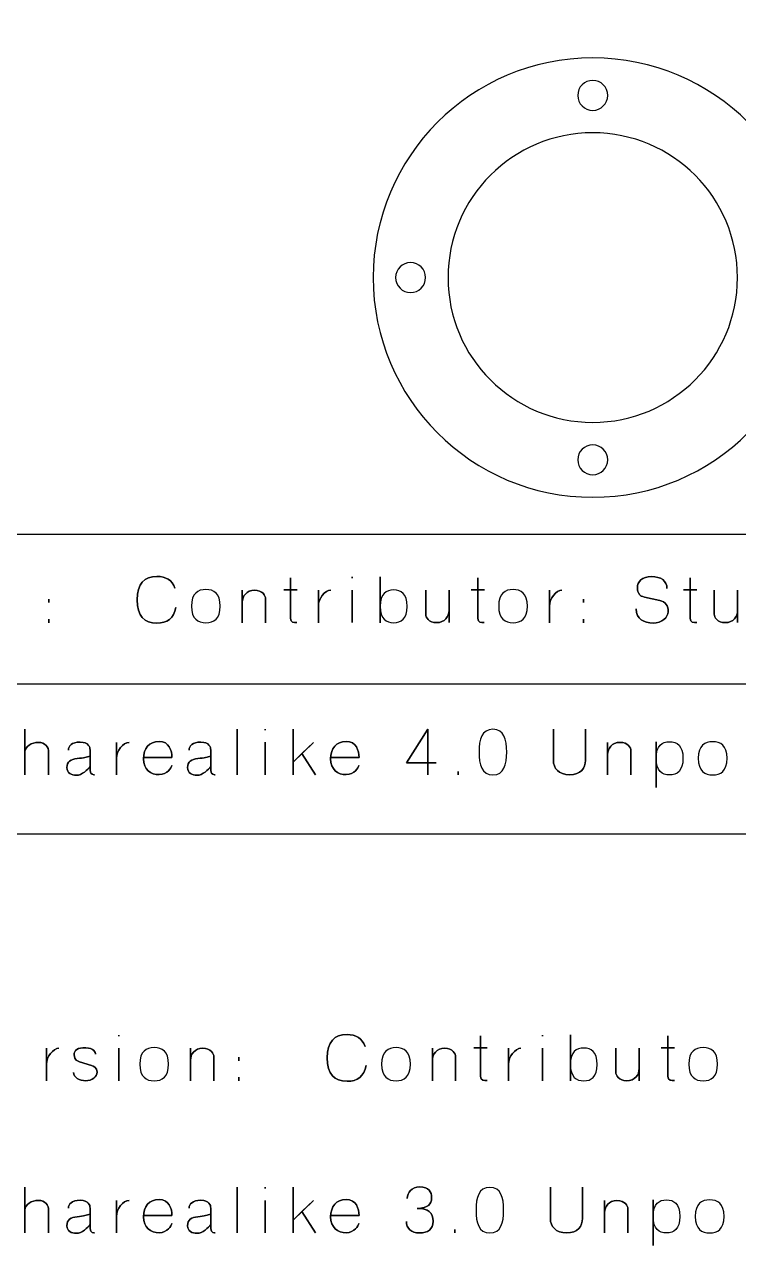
# Model space of a CAD drawing. Extents: x -439 to 785, y -667 to -15.
# Drawn here: x 345.8 to 488.9, y -667.5 to -422.9 of the extents above; entities that cross this region are included whole.
import ezdxf

# ---------------------------------------------------------------- set-up
doc = ezdxf.new("R2010")
doc.units = 0
doc.header["$MEASUREMENT"] = 0
doc.layers.add('LAYER_1', color=7, linetype='CONTINUOUS')

# ---------------------------------------------------------------- blocks, each defined once
blk = doc.blocks.new('BLOCK_2')
at = {"layer": 'LAYER_1', "color": 250}
blk.add_lwpolyline([(785, -555), (15, -555), (15, -525), (785, -525), (785, -555)], dxfattribs=at)
blk.add_open_spline([(785, -570), (785, -578.28), (778.28, -585), (770, -585), (770, -585), (30, -585), (30, -585), (21.72, -585), (15, -578.28), (15, -570), (15, -570), (15, -30), (15, -30), (15, -21.72), (21.72, -15), (30, -15), (30, -15), (770, -15), (770, -15), (778.28, -15), (785, -21.72), (785, -30), (785, -30), (785, -570), (785, -570)], degree=3, knots=[0, 0, 0, 0, 1, 1, 1, 2, 2, 2, 3, 3, 3, 4, 4, 4, 5, 5, 5, 6, 6, 6, 7, 7, 7, 8, 8, 8, 8], dxfattribs=at)
blk = doc.blocks.new('BLOCK_3')
at = {"layer": 'LAYER_1', "color": 30}
for points, knots in [([(364.69, -625.52), (364.69, -625.52), (364.69, -625.29), (364.69, -625.29), (364.69, -625.29), (364.69, -625.52), (364.69, -625.52)], [0, 0, 0, 0, 1, 1, 1, 2, 2, 2, 2]), ([(410.45, -634.56), (407.93, -634.56), (406.49, -633.13), (406.49, -629.87), (406.49, -626.64), (407.93, -625.19), (410.45, -625.19), (412.26, -625.19), (413.5, -625.94), (414.06, -627.56), (413.5, -625.94), (412.26, -625.19), (410.45, -625.19), (407.93, -625.19), (406.49, -626.64), (406.49, -629.87), (406.49, -633.13), (407.93, -634.56), (410.45, -634.56), (412.53, -634.56), (413.86, -633.57), (414.26, -631.39), (413.86, -633.57), (412.53, -634.56), (410.45, -634.56)], [0, 0, 0, 0, 1, 1, 1, 2, 2, 2, 3, 3, 3, 4, 4, 4, 5, 5, 5, 6, 6, 6, 7, 7, 7, 8, 8, 8, 8]), ([(438.52, -634.4), (437.9, -634.43), (437.22, -634.46), (437.22, -633.61), (437.22, -632.74), (437.22, -625.48), (437.22, -625.48), (437.22, -625.48), (437.22, -632.74), (437.22, -633.61), (437.22, -634.46), (437.9, -634.43), (438.52, -634.4)], [0, 0, 0, 0, 1, 1, 1, 2, 2, 2, 3, 3, 3, 4, 4, 4, 4]), ([(449.61, -625.52), (449.61, -625.52), (449.61, -625.29), (449.61, -625.29), (449.61, -625.29), (449.61, -625.52), (449.61, -625.52)], [0, 0, 0, 0, 1, 1, 1, 2, 2, 2, 2]), ([(455.21, -625.26), (455.21, -625.26), (455.21, -634.46), (455.21, -634.46), (455.21, -634.46), (455.21, -625.26), (455.21, -625.26)], [0, 0, 0, 0, 1, 1, 1, 2, 2, 2, 2]), ([(476.06, -634.4), (475.44, -634.43), (474.76, -634.46), (474.76, -633.61), (474.76, -632.74), (474.76, -625.48), (474.76, -625.48), (474.76, -625.48), (474.76, -632.74), (474.76, -633.61), (474.76, -634.46), (475.44, -634.43), (476.06, -634.4)], [0, 0, 0, 0, 1, 1, 1, 2, 2, 2, 3, 3, 3, 4, 4, 4, 4]), ([(352.73, -627.94), (351.55, -627.93), (350.2, -629.67), (350.24, -631.13), (350.2, -629.67), (351.55, -627.93), (352.73, -627.94)], [0, 0, 0, 0, 1, 1, 1, 2, 2, 2, 2]), ([(350.24, -627.94), (350.24, -627.94), (350.24, -634.46), (350.24, -634.46), (350.24, -634.46), (350.24, -627.94), (350.24, -627.94)], [0, 0, 0, 0, 1, 1, 1, 2, 2, 2, 2]), ([(360.07, -629.11), (360.1, -628.8), (359.68, -627.91), (358.08, -627.84), (356.48, -627.8), (355.74, -628.31), (355.74, -629.29), (355.74, -630.28), (356.57, -630.59), (356.87, -630.67), (356.87, -630.67), (359.27, -631.39), (359.27, -631.39), (359.59, -631.46), (360.35, -631.8), (360.35, -632.74), (360.35, -633.68), (359.35, -634.46), (358.08, -634.46), (356.81, -634.46), (355.65, -633.79), (355.65, -632.79), (355.65, -633.79), (356.81, -634.46), (358.08, -634.46), (359.35, -634.46), (360.35, -633.68), (360.35, -632.74), (360.35, -631.8), (359.59, -631.46), (359.27, -631.39), (359.27, -631.39), (356.87, -630.67), (356.87, -630.67), (356.57, -630.59), (355.74, -630.28), (355.74, -629.29), (355.74, -628.31), (356.48, -627.8), (358.08, -627.84), (359.68, -627.91), (360.1, -628.8), (360.07, -629.11)], [0, 0, 0, 0, 1, 1, 1, 2, 2, 2, 3, 3, 3, 4, 4, 4, 5, 5, 5, 6, 6, 6, 7, 7, 7, 8, 8, 8, 9, 9, 9, 10, 10, 10, 11, 11, 11, 12, 12, 12, 13, 13, 13, 14, 14, 14, 14]), ([(364.69, -634.45), (364.69, -634.45), (364.69, -627.93), (364.69, -627.93), (364.69, -627.93), (364.69, -634.47), (364.69, -634.45)], [0, 0, 0, 0, 1, 1, 1, 2, 2, 2, 2]), ([(368.92, -631.13), (368.92, -628.57), (370.23, -627.82), (371.81, -627.82), (373.39, -627.82), (374.69, -628.57), (374.69, -631.13), (374.69, -633.71), (373.39, -634.46), (371.81, -634.46), (370.23, -634.46), (368.92, -633.71), (368.92, -631.13)], [0, 0, 0, 0, 1, 1, 1, 2, 2, 2, 3, 3, 3, 4, 4, 4, 4]), ([(368.92, -631.13), (368.92, -628.57), (370.23, -627.82), (371.81, -627.82), (373.39, -627.82), (374.69, -628.57), (374.69, -631.13), (374.69, -633.71), (373.39, -634.46), (371.81, -634.46), (370.23, -634.46), (368.92, -633.71), (368.92, -631.13)], [0, 0, 0, 0, 1, 1, 1, 2, 2, 2, 3, 3, 3, 4, 4, 4, 4]), ([(383.76, -634.46), (383.76, -634.46), (383.76, -630.22), (383.76, -629.63), (383.76, -629.05), (383.17, -627.96), (381.56, -627.94), (379.93, -627.93), (379.08, -629.19), (379.08, -630.36), (379.08, -629.19), (379.93, -627.93), (381.56, -627.94), (383.17, -627.96), (383.76, -629.05), (383.76, -629.63), (383.76, -630.22), (383.76, -634.46), (383.76, -634.46)], [0, 0, 0, 0, 1, 1, 1, 2, 2, 2, 3, 3, 3, 4, 4, 4, 5, 5, 5, 6, 6, 6, 6]), ([(379.08, -634.46), (379.08, -634.46), (379.08, -627.94), (379.08, -627.94), (379.08, -627.94), (379.08, -634.46), (379.08, -634.46)], [0, 0, 0, 0, 1, 1, 1, 2, 2, 2, 2]), ([(417.39, -631.13), (417.39, -628.57), (418.69, -627.82), (420.27, -627.82), (421.86, -627.82), (423.15, -628.57), (423.15, -631.13), (423.15, -633.71), (421.86, -634.46), (420.27, -634.46), (418.69, -634.46), (417.39, -633.71), (417.39, -631.13)], [0, 0, 0, 0, 1, 1, 1, 2, 2, 2, 3, 3, 3, 4, 4, 4, 4]), ([(417.39, -631.13), (417.39, -628.57), (418.69, -627.82), (420.27, -627.82), (421.86, -627.82), (423.15, -628.57), (423.15, -631.13), (423.15, -633.71), (421.86, -634.46), (420.27, -634.46), (418.69, -634.46), (417.39, -633.71), (417.39, -631.13)], [0, 0, 0, 0, 1, 1, 1, 2, 2, 2, 3, 3, 3, 4, 4, 4, 4]), ([(432.22, -634.46), (432.22, -634.46), (432.22, -630.22), (432.22, -629.63), (432.22, -629.05), (431.63, -627.96), (430.02, -627.94), (428.4, -627.93), (427.55, -629.19), (427.55, -630.36), (427.55, -629.19), (428.4, -627.93), (430.02, -627.94), (431.63, -627.96), (432.22, -629.05), (432.22, -629.63), (432.22, -630.22), (432.22, -634.46), (432.22, -634.46)], [0, 0, 0, 0, 1, 1, 1, 2, 2, 2, 3, 3, 3, 4, 4, 4, 5, 5, 5, 6, 6, 6, 6]), ([(427.55, -634.46), (427.55, -634.46), (427.55, -627.94), (427.55, -627.94), (427.55, -627.94), (427.55, -634.46), (427.55, -634.46)], [0, 0, 0, 0, 1, 1, 1, 2, 2, 2, 2]), ([(435.89, -627.88), (435.89, -627.88), (438.54, -627.88), (438.54, -627.88), (438.54, -627.88), (435.89, -627.88), (435.89, -627.88)], [0, 0, 0, 0, 1, 1, 1, 2, 2, 2, 2]), ([(445.3, -627.94), (444.12, -627.93), (442.77, -629.67), (442.81, -631.13), (442.77, -629.67), (444.12, -627.93), (445.3, -627.94)], [0, 0, 0, 0, 1, 1, 1, 2, 2, 2, 2]), ([(442.81, -627.94), (442.81, -627.94), (442.81, -634.46), (442.81, -634.46), (442.81, -634.46), (442.81, -627.94), (442.81, -627.94)], [0, 0, 0, 0, 1, 1, 1, 2, 2, 2, 2]), ([(449.61, -634.45), (449.61, -634.45), (449.61, -627.93), (449.61, -627.93), (449.61, -627.93), (449.61, -634.47), (449.61, -634.45)], [0, 0, 0, 0, 1, 1, 1, 2, 2, 2, 2]), ([(457.9, -627.91), (459.38, -627.91), (460.59, -628.63), (460.59, -631.18), (460.59, -633.72), (459.38, -634.46), (457.9, -634.46), (456.41, -634.46), (455.21, -633.72), (455.21, -631.18), (455.21, -628.63), (456.41, -627.91), (457.9, -627.91)], [0, 0, 0, 0, 1, 1, 1, 2, 2, 2, 3, 3, 3, 4, 4, 4, 4]), ([(457.9, -627.91), (459.38, -627.91), (460.59, -628.63), (460.59, -631.18), (460.59, -633.72), (459.38, -634.46), (457.9, -634.46), (456.41, -634.46), (455.21, -633.72), (455.21, -631.18), (455.21, -628.63), (456.41, -627.91), (457.9, -627.91)], [0, 0, 0, 0, 1, 1, 1, 2, 2, 2, 3, 3, 3, 4, 4, 4, 4]), ([(464.31, -627.92), (464.31, -627.92), (464.31, -632.17), (464.31, -632.76), (464.31, -633.34), (464.9, -634.43), (466.51, -634.45), (468.13, -634.46), (469, -633.2), (469, -632.03), (469, -633.2), (468.13, -634.46), (466.51, -634.45), (464.9, -634.43), (464.31, -633.34), (464.31, -632.76), (464.31, -632.17), (464.31, -627.92), (464.31, -627.92)], [0, 0, 0, 0, 1, 1, 1, 2, 2, 2, 3, 3, 3, 4, 4, 4, 5, 5, 5, 6, 6, 6, 6]), ([(469, -627.92), (469, -627.92), (469, -634.45), (469, -634.45), (469, -634.45), (469, -627.92), (469, -627.92)], [0, 0, 0, 0, 1, 1, 1, 2, 2, 2, 2]), ([(473.43, -627.88), (473.43, -627.88), (476.08, -627.88), (476.08, -627.88), (476.08, -627.88), (473.43, -627.88), (473.43, -627.88)], [0, 0, 0, 0, 1, 1, 1, 2, 2, 2, 2]), ([(478.94, -631.13), (478.94, -628.57), (480.25, -627.82), (481.82, -627.82), (483.41, -627.82), (484.71, -628.57), (484.71, -631.13), (484.71, -633.71), (483.41, -634.46), (481.82, -634.46), (480.25, -634.46), (478.94, -633.71), (478.94, -631.13)], [0, 0, 0, 0, 1, 1, 1, 2, 2, 2, 3, 3, 3, 4, 4, 4, 4]), ([(478.94, -631.13), (478.94, -628.57), (480.25, -627.82), (481.82, -627.82), (483.41, -627.82), (484.71, -628.57), (484.71, -631.13), (484.71, -633.71), (483.41, -634.46), (481.82, -634.46), (480.25, -634.46), (478.94, -633.71), (478.94, -631.13)], [0, 0, 0, 0, 1, 1, 1, 2, 2, 2, 3, 3, 3, 4, 4, 4, 4]), ([(388.8, -630.45), (388.8, -630.45), (388.8, -629.75), (388.8, -629.75), (388.8, -629.75), (388.8, -630.45), (388.8, -630.45)], [0, 0, 0, 0, 1, 1, 1, 2, 2, 2, 2]), ([(388.8, -634.46), (388.8, -634.46), (388.8, -633.76), (388.8, -633.76), (388.8, -633.76), (388.8, -634.46), (388.8, -634.46)], [0, 0, 0, 0, 1, 1, 1, 2, 2, 2, 2]), ([(345.91, -664.94), (345.91, -664.94), (345.91, -655.78), (345.91, -655.78), (345.91, -655.78), (345.91, -664.94), (345.91, -664.94)], [0, 0, 0, 0, 1, 1, 1, 2, 2, 2, 2]), ([(388.41, -664.94), (388.41, -664.94), (388.41, -655.78), (388.41, -655.78), (388.41, -655.78), (388.41, -664.94), (388.41, -664.94)], [0, 0, 0, 0, 1, 1, 1, 2, 2, 2, 2]), ([(394.03, -656), (394.03, -656), (394.03, -655.77), (394.03, -655.77), (394.03, -655.77), (394.03, -656), (394.03, -656)], [0, 0, 0, 0, 1, 1, 1, 2, 2, 2, 2]), ([(399.63, -664.94), (399.63, -664.94), (399.63, -662.37), (399.63, -662.37), (399.63, -662.37), (401.38, -660.67), (401.38, -660.67), (401.38, -660.67), (404.15, -664.94), (404.15, -664.94), (404.15, -664.94), (401.38, -660.67), (401.38, -660.67), (401.38, -660.67), (403.72, -658.42), (403.72, -658.42), (403.72, -658.42), (399.63, -662.37), (399.63, -662.37), (399.63, -662.37), (399.63, -655.78), (399.63, -655.78), (399.63, -655.78), (399.63, -664.94), (399.63, -664.94)], [0, 0, 0, 0, 1, 1, 1, 2, 2, 2, 3, 3, 3, 4, 4, 4, 5, 5, 5, 6, 6, 6, 7, 7, 7, 8, 8, 8, 8]), ([(422.35, -662.64), (422.35, -664), (423.34, -664.94), (424.96, -664.94), (426.59, -664.94), (427.71, -664.27), (427.71, -662.59), (427.71, -660.91), (426.72, -660.01), (424.51, -660.01), (426.7, -660.02), (427.41, -659.12), (427.41, -657.9), (427.41, -656.68), (426.79, -655.73), (425.07, -655.73), (423.35, -655.73), (422.53, -656.81), (422.53, -658.03), (422.53, -656.81), (423.35, -655.73), (425.07, -655.73), (426.79, -655.73), (427.41, -656.68), (427.41, -657.9), (427.41, -659.12), (426.7, -660.02), (424.51, -660.01), (426.72, -660.01), (427.71, -660.91), (427.71, -662.59), (427.71, -664.27), (426.59, -664.94), (424.96, -664.94), (423.34, -664.94), (422.35, -664), (422.35, -662.64)], [0, 0, 0, 0, 1, 1, 1, 2, 2, 2, 3, 3, 3, 4, 4, 4, 5, 5, 5, 6, 6, 6, 7, 7, 7, 8, 8, 8, 9, 9, 9, 10, 10, 10, 11, 11, 11, 12, 12, 12, 12]), ([(436.31, -660.37), (436.31, -657.85), (436.84, -655.8), (439.07, -655.8), (441.31, -655.8), (441.84, -657.85), (441.84, -660.37), (441.84, -662.89), (441.31, -664.94), (439.07, -664.94), (436.84, -664.94), (436.31, -662.89), (436.31, -660.37)], [0, 0, 0, 0, 1, 1, 1, 2, 2, 2, 3, 3, 3, 4, 4, 4, 4]), ([(436.31, -660.37), (436.31, -657.85), (436.84, -655.8), (439.07, -655.8), (441.31, -655.8), (441.84, -657.85), (441.84, -660.37), (441.84, -662.89), (441.31, -664.94), (439.07, -664.94), (436.84, -664.94), (436.31, -662.89), (436.31, -660.37)], [0, 0, 0, 0, 1, 1, 1, 2, 2, 2, 3, 3, 3, 4, 4, 4, 4]), ([(457.64, -655.77), (457.64, -655.77), (457.64, -660.51), (457.64, -662.03), (457.64, -663.55), (456.7, -664.94), (454.47, -664.93), (452.23, -664.89), (451.2, -663.64), (451.2, -662.03), (451.2, -662.03), (451.2, -655.77), (451.2, -655.77), (451.2, -655.77), (451.2, -662.03), (451.2, -662.03), (451.2, -663.64), (452.23, -664.89), (454.47, -664.93), (456.7, -664.94), (457.64, -663.55), (457.64, -662.03), (457.64, -660.51), (457.64, -655.77), (457.64, -655.77)], [0, 0, 0, 0, 1, 1, 1, 2, 2, 2, 3, 3, 3, 4, 4, 4, 5, 5, 5, 6, 6, 6, 7, 7, 7, 8, 8, 8, 8]), ([(350.66, -664.94), (350.66, -664.94), (350.66, -661.64), (350.66, -660.48), (350.66, -659.33), (349.96, -658.45), (348.6, -658.42), (347.22, -658.4), (345.91, -659.24), (345.91, -660.34), (345.91, -659.24), (347.22, -658.4), (348.6, -658.42), (349.96, -658.45), (350.66, -659.33), (350.66, -660.48), (350.66, -661.64), (350.66, -664.94), (350.66, -664.94)], [0, 0, 0, 0, 1, 1, 1, 2, 2, 2, 3, 3, 3, 4, 4, 4, 5, 5, 5, 6, 6, 6, 6]), ([(358.95, -664.11), (358.95, -664.11), (358.95, -659.94), (358.95, -659.94), (358.95, -659.4), (358.68, -658.39), (356.97, -658.39), (355.25, -658.39), (354.62, -659.16), (354.62, -659.96), (354.62, -659.16), (355.25, -658.39), (356.97, -658.39), (358.68, -658.39), (358.95, -659.4), (358.95, -659.94), (358.95, -659.94), (358.95, -664.11), (358.95, -664.11), (358.95, -664.88), (359.85, -664.94), (359.85, -664.94), (359.85, -664.94), (358.95, -664.88), (358.95, -664.11)], [0, 0, 0, 0, 1, 1, 1, 2, 2, 2, 3, 3, 3, 4, 4, 4, 5, 5, 5, 6, 6, 6, 7, 7, 7, 8, 8, 8, 8]), ([(366.76, -658.42), (365.58, -658.41), (364.23, -660.15), (364.27, -661.61), (364.23, -660.15), (365.58, -658.41), (366.76, -658.42)], [0, 0, 0, 0, 1, 1, 1, 2, 2, 2, 2]), ([(364.27, -658.42), (364.27, -658.42), (364.27, -664.94), (364.27, -664.94), (364.27, -664.94), (364.27, -658.42), (364.27, -658.42)], [0, 0, 0, 0, 1, 1, 1, 2, 2, 2, 2]), ([(375.37, -661.46), (375.37, -660.05), (374.81, -658.25), (372.79, -658.25), (370.79, -658.25), (369.68, -659.62), (369.68, -661.71), (369.68, -663.82), (371.1, -664.94), (372.79, -664.89), (374.49, -664.84), (375.23, -663.52), (375.32, -663.05), (375.23, -663.52), (374.49, -664.84), (372.79, -664.89), (371.1, -664.94), (369.68, -663.82), (369.68, -661.71), (369.68, -659.62), (370.79, -658.25), (372.79, -658.25), (374.81, -658.25), (375.37, -660.05), (375.37, -661.46), (375.37, -661.46), (369.69, -661.46), (369.69, -661.46), (369.69, -661.46), (375.37, -661.46), (375.37, -661.46)], [0, 0, 0, 0, 1, 1, 1, 2, 2, 2, 3, 3, 3, 4, 4, 4, 5, 5, 5, 6, 6, 6, 7, 7, 7, 8, 8, 8, 9, 9, 9, 10, 10, 10, 10]), ([(383.13, -664.11), (383.13, -664.11), (383.13, -659.94), (383.13, -659.94), (383.13, -659.4), (382.86, -658.39), (381.15, -658.39), (379.44, -658.39), (378.8, -659.16), (378.8, -659.96), (378.8, -659.16), (379.44, -658.39), (381.15, -658.39), (382.86, -658.39), (383.13, -659.4), (383.13, -659.94), (383.13, -659.94), (383.13, -664.11), (383.13, -664.11), (383.13, -664.88), (384.03, -664.94), (384.03, -664.94), (384.03, -664.94), (383.13, -664.88), (383.13, -664.11)], [0, 0, 0, 0, 1, 1, 1, 2, 2, 2, 3, 3, 3, 4, 4, 4, 5, 5, 5, 6, 6, 6, 7, 7, 7, 8, 8, 8, 8]), ([(394.03, -664.93), (394.03, -664.93), (394.03, -658.41), (394.03, -658.41), (394.03, -658.41), (394.03, -664.95), (394.03, -664.93)], [0, 0, 0, 0, 1, 1, 1, 2, 2, 2, 2]), ([(407.18, -661.46), (407.18, -661.46), (412.86, -661.46), (412.86, -661.46), (412.86, -660.05), (412.3, -658.25), (410.28, -658.25), (408.28, -658.25), (407.17, -659.62), (407.17, -661.71), (407.17, -663.82), (408.59, -664.94), (410.28, -664.89), (411.98, -664.84), (412.72, -663.52), (412.81, -663.05), (412.72, -663.52), (411.98, -664.84), (410.28, -664.89), (408.59, -664.94), (407.17, -663.82), (407.17, -661.71), (407.17, -659.62), (408.28, -658.25), (410.28, -658.25), (412.3, -658.25), (412.86, -660.05), (412.86, -661.46), (412.86, -661.46), (407.18, -661.46), (407.18, -661.46)], [0, 0, 0, 0, 1, 1, 1, 2, 2, 2, 3, 3, 3, 4, 4, 4, 5, 5, 5, 6, 6, 6, 7, 7, 7, 8, 8, 8, 9, 9, 9, 10, 10, 10, 10]), ([(466.73, -664.94), (466.73, -664.94), (466.73, -660.7), (466.73, -660.11), (466.73, -659.53), (466.15, -658.44), (464.54, -658.42), (462.91, -658.41), (462.06, -659.67), (462.06, -660.84), (462.06, -659.67), (462.91, -658.41), (464.54, -658.42), (466.15, -658.44), (466.73, -659.53), (466.73, -660.11), (466.73, -660.7), (466.73, -664.94), (466.73, -664.94)], [0, 0, 0, 0, 1, 1, 1, 2, 2, 2, 3, 3, 3, 4, 4, 4, 5, 5, 5, 6, 6, 6, 6]), ([(462.06, -664.94), (462.06, -664.94), (462.06, -658.42), (462.06, -658.42), (462.06, -658.42), (462.06, -664.94), (462.06, -664.94)], [0, 0, 0, 0, 1, 1, 1, 2, 2, 2, 2]), ([(471.78, -667.47), (471.78, -667.47), (471.78, -658.3), (471.78, -658.3), (471.78, -658.3), (471.78, -667.47), (471.78, -667.47)], [0, 0, 0, 0, 1, 1, 1, 2, 2, 2, 2]), ([(474.47, -664.94), (475.94, -664.94), (477.16, -664.19), (477.16, -661.61), (477.16, -659.05), (475.94, -658.3), (474.47, -658.3), (472.99, -658.3), (471.79, -659.05), (471.79, -661.61), (471.79, -664.19), (472.99, -664.94), (474.47, -664.94)], [0, 0, 0, 0, 1, 1, 1, 2, 2, 2, 3, 3, 3, 4, 4, 4, 4]), ([(474.47, -664.94), (475.94, -664.94), (477.16, -664.19), (477.16, -661.61), (477.16, -659.05), (475.94, -658.3), (474.47, -658.3), (472.99, -658.3), (471.79, -659.05), (471.79, -661.61), (471.79, -664.19), (472.99, -664.94), (474.47, -664.94)], [0, 0, 0, 0, 1, 1, 1, 2, 2, 2, 3, 3, 3, 4, 4, 4, 4]), ([(480.23, -661.61), (480.23, -659.05), (481.54, -658.3), (483.12, -658.3), (484.7, -658.3), (486, -659.05), (486, -661.61), (486, -664.19), (484.7, -664.94), (483.12, -664.94), (481.54, -664.94), (480.23, -664.19), (480.23, -661.61)], [0, 0, 0, 0, 1, 1, 1, 2, 2, 2, 3, 3, 3, 4, 4, 4, 4]), ([(480.23, -661.61), (480.23, -659.05), (481.54, -658.3), (483.12, -658.3), (484.7, -658.3), (486, -659.05), (486, -661.61), (486, -664.19), (484.7, -664.94), (483.12, -664.94), (481.54, -664.94), (480.23, -664.19), (480.23, -661.61)], [0, 0, 0, 0, 1, 1, 1, 2, 2, 2, 3, 3, 3, 4, 4, 4, 4]), ([(356.22, -665.01), (355.17, -664.98), (354.33, -664.65), (354.33, -663.48), (354.33, -662.3), (355.04, -661.8), (356.38, -661.68), (357.72, -661.55), (358.31, -661.34), (358.95, -661.17), (358.31, -661.34), (357.72, -661.55), (356.38, -661.68), (355.04, -661.8), (354.33, -662.3), (354.33, -663.48), (354.33, -664.65), (355.17, -664.98), (356.22, -665.01), (357.26, -665.05), (358.57, -663.82), (358.95, -663.27), (358.57, -663.82), (357.26, -665.05), (356.22, -665.01)], [0, 0, 0, 0, 1, 1, 1, 2, 2, 2, 3, 3, 3, 4, 4, 4, 5, 5, 5, 6, 6, 6, 7, 7, 7, 8, 8, 8, 8]), ([(380.4, -665.01), (379.35, -664.98), (378.51, -664.65), (378.51, -663.48), (378.51, -662.3), (379.22, -661.8), (380.57, -661.68), (381.9, -661.55), (382.5, -661.34), (383.13, -661.17), (382.5, -661.34), (381.9, -661.55), (380.57, -661.68), (379.22, -661.8), (378.51, -662.3), (378.51, -663.48), (378.51, -664.65), (379.35, -664.98), (380.4, -665.01), (381.44, -665.05), (382.75, -663.82), (383.13, -663.27), (382.75, -663.82), (381.44, -665.05), (380.4, -665.01)], [0, 0, 0, 0, 1, 1, 1, 2, 2, 2, 3, 3, 3, 4, 4, 4, 5, 5, 5, 6, 6, 6, 7, 7, 7, 8, 8, 8, 8]), ([(432.08, -664.94), (432.08, -664.94), (432.08, -664.24), (432.08, -664.24), (432.08, -664.24), (432.08, -664.94), (432.08, -664.94)], [0, 0, 0, 0, 1, 1, 1, 2, 2, 2, 2])]:
    blk.add_open_spline(points, degree=3, knots=knots, dxfattribs=at)
blk = doc.blocks.new('BLOCK_4')
at = {"layer": 'LAYER_1', "color": 30}
for points, knots in [([(376.16, -539.63), (375.76, -541.82), (374.44, -542.81), (372.35, -542.81), (369.83, -542.81), (368.39, -541.37), (368.39, -538.12), (368.39, -534.88), (369.83, -533.44), (372.35, -533.44), (374.16, -533.44), (375.4, -534.18), (375.96, -535.81), (375.4, -534.18), (374.16, -533.44), (372.35, -533.44), (369.83, -533.44), (368.39, -534.88), (368.39, -538.12), (368.39, -541.37), (369.83, -542.81), (372.35, -542.81), (374.44, -542.81), (375.76, -541.82), (376.16, -539.63)], [0, 0, 0, 0, 1, 1, 1, 2, 2, 2, 3, 3, 3, 4, 4, 4, 5, 5, 5, 6, 6, 6, 7, 7, 7, 8, 8, 8, 8]), ([(400.42, -542.64), (399.8, -542.68), (399.12, -542.71), (399.12, -541.85), (399.12, -540.99), (399.12, -533.73), (399.12, -533.73), (399.12, -533.73), (399.12, -540.99), (399.12, -541.85), (399.12, -542.71), (399.8, -542.68), (400.42, -542.64)], [0, 0, 0, 0, 1, 1, 1, 2, 2, 2, 3, 3, 3, 4, 4, 4, 4]), ([(411.51, -533.77), (411.51, -533.77), (411.51, -533.54), (411.51, -533.54), (411.51, -533.54), (411.51, -533.77), (411.51, -533.77)], [0, 0, 0, 0, 1, 1, 1, 2, 2, 2, 2]), ([(417.11, -533.51), (417.11, -533.51), (417.11, -542.71), (417.11, -542.71), (417.11, -542.71), (417.11, -533.51), (417.11, -533.51)], [0, 0, 0, 0, 1, 1, 1, 2, 2, 2, 2]), ([(437.96, -542.64), (437.34, -542.68), (436.66, -542.71), (436.66, -541.85), (436.66, -540.99), (436.66, -533.73), (436.66, -533.73), (436.66, -533.73), (436.66, -540.99), (436.66, -541.85), (436.66, -542.71), (437.34, -542.68), (437.96, -542.64)], [0, 0, 0, 0, 1, 1, 1, 2, 2, 2, 3, 3, 3, 4, 4, 4, 4]), ([(468.4, -539.94), (468.4, -541.97), (469.95, -542.78), (471.77, -542.78), (473.61, -542.78), (474.76, -541.63), (474.8, -540.5), (474.84, -539.38), (474.27, -538.49), (473.14, -538.25), (473.14, -538.25), (470.03, -537.58), (470.03, -537.58), (469.15, -537.38), (468.63, -536.88), (468.63, -535.68), (468.63, -534.49), (469.63, -533.46), (471.46, -533.46), (473.29, -533.46), (474.62, -534.32), (474.57, -535.84), (474.62, -534.32), (473.29, -533.46), (471.46, -533.46), (469.63, -533.46), (468.63, -534.49), (468.63, -535.68), (468.63, -536.88), (469.12, -537.37), (470.03, -537.58), (470.03, -537.58), (473.14, -538.25), (473.14, -538.25), (474.29, -538.49), (474.84, -539.38), (474.8, -540.5), (474.76, -541.63), (473.61, -542.78), (471.77, -542.78), (469.95, -542.78), (468.4, -541.97), (468.4, -539.94)], [0, 0, 0, 0, 1, 1, 1, 2, 2, 2, 3, 3, 3, 4, 4, 4, 5, 5, 5, 6, 6, 6, 7, 7, 7, 8, 8, 8, 9, 9, 9, 10, 10, 10, 11, 11, 11, 12, 12, 12, 13, 13, 13, 14, 14, 14, 14]), ([(480.52, -542.64), (479.89, -542.68), (479.22, -542.71), (479.22, -541.85), (479.22, -540.99), (479.22, -533.73), (479.22, -533.73), (479.22, -533.73), (479.22, -540.99), (479.22, -541.85), (479.22, -542.71), (479.89, -542.68), (480.52, -542.64)], [0, 0, 0, 0, 1, 1, 1, 2, 2, 2, 3, 3, 3, 4, 4, 4, 4]), ([(350.7, -538.69), (350.7, -538.69), (350.7, -537.99), (350.7, -537.99), (350.7, -537.99), (350.7, -538.69), (350.7, -538.69)], [0, 0, 0, 0, 1, 1, 1, 2, 2, 2, 2]), ([(379.29, -539.38), (379.29, -536.81), (380.59, -536.06), (382.17, -536.06), (383.76, -536.06), (385.05, -536.81), (385.05, -539.38), (385.05, -541.96), (383.76, -542.71), (382.17, -542.71), (380.59, -542.71), (379.29, -541.96), (379.29, -539.38)], [0, 0, 0, 0, 1, 1, 1, 2, 2, 2, 3, 3, 3, 4, 4, 4, 4]), ([(379.29, -539.38), (379.29, -536.81), (380.59, -536.06), (382.17, -536.06), (383.76, -536.06), (385.05, -536.81), (385.05, -539.38), (385.05, -541.96), (383.76, -542.71), (382.17, -542.71), (380.59, -542.71), (379.29, -541.96), (379.29, -539.38)], [0, 0, 0, 0, 1, 1, 1, 2, 2, 2, 3, 3, 3, 4, 4, 4, 4]), ([(394.12, -537.88), (394.12, -537.3), (393.53, -536.2), (391.92, -536.19), (390.3, -536.18), (389.45, -537.44), (389.45, -538.6), (389.45, -537.44), (390.3, -536.18), (391.92, -536.19), (393.53, -536.2), (394.12, -537.3), (394.12, -537.88), (394.12, -538.46), (394.12, -542.71), (394.12, -542.71), (394.12, -542.71), (394.12, -538.46), (394.12, -537.88)], [0, 0, 0, 0, 1, 1, 1, 2, 2, 2, 3, 3, 3, 4, 4, 4, 5, 5, 5, 6, 6, 6, 6]), ([(389.45, -536.19), (389.45, -536.19), (389.45, -542.71), (389.45, -542.71), (389.45, -542.71), (389.45, -536.19), (389.45, -536.19)], [0, 0, 0, 0, 1, 1, 1, 2, 2, 2, 2]), ([(397.79, -536.13), (397.79, -536.13), (400.44, -536.13), (400.44, -536.13), (400.44, -536.13), (397.79, -536.13), (397.79, -536.13)], [0, 0, 0, 0, 1, 1, 1, 2, 2, 2, 2]), ([(404.71, -539.38), (404.67, -537.92), (406.02, -536.18), (407.2, -536.19), (406.02, -536.18), (404.67, -537.92), (404.71, -539.38)], [0, 0, 0, 0, 1, 1, 1, 2, 2, 2, 2]), ([(404.71, -542.71), (404.71, -542.71), (404.71, -536.19), (404.71, -536.19), (404.71, -536.19), (404.71, -542.71), (404.71, -542.71)], [0, 0, 0, 0, 1, 1, 1, 2, 2, 2, 2]), ([(411.51, -542.69), (411.51, -542.69), (411.51, -536.18), (411.51, -536.18), (411.51, -536.18), (411.51, -542.72), (411.51, -542.69)], [0, 0, 0, 0, 1, 1, 1, 2, 2, 2, 2]), ([(419.8, -536.15), (421.28, -536.15), (422.49, -536.88), (422.49, -539.43), (422.49, -541.97), (421.28, -542.71), (419.8, -542.71), (418.31, -542.71), (417.11, -541.97), (417.11, -539.43), (417.11, -536.88), (418.31, -536.15), (419.8, -536.15)], [0, 0, 0, 0, 1, 1, 1, 2, 2, 2, 3, 3, 3, 4, 4, 4, 4]), ([(419.8, -536.15), (421.28, -536.15), (422.49, -536.88), (422.49, -539.43), (422.49, -541.97), (421.28, -542.71), (419.8, -542.71), (418.31, -542.71), (417.11, -541.97), (417.11, -539.43), (417.11, -536.88), (418.31, -536.15), (419.8, -536.15)], [0, 0, 0, 0, 1, 1, 1, 2, 2, 2, 3, 3, 3, 4, 4, 4, 4]), ([(426.21, -536.17), (426.21, -536.17), (426.21, -540.42), (426.21, -541), (426.21, -541.59), (426.8, -542.68), (428.41, -542.69), (430.03, -542.71), (430.9, -541.45), (430.9, -540.28), (430.9, -541.45), (430.03, -542.71), (428.41, -542.69), (426.8, -542.68), (426.21, -541.59), (426.21, -541), (426.21, -540.42), (426.21, -536.17), (426.21, -536.17)], [0, 0, 0, 0, 1, 1, 1, 2, 2, 2, 3, 3, 3, 4, 4, 4, 5, 5, 5, 6, 6, 6, 6]), ([(430.9, -536.17), (430.9, -536.17), (430.9, -542.69), (430.9, -542.69), (430.9, -542.69), (430.9, -536.17), (430.9, -536.17)], [0, 0, 0, 0, 1, 1, 1, 2, 2, 2, 2]), ([(435.33, -536.13), (435.33, -536.13), (437.98, -536.13), (437.98, -536.13), (437.98, -536.13), (435.33, -536.13), (435.33, -536.13)], [0, 0, 0, 0, 1, 1, 1, 2, 2, 2, 2]), ([(440.84, -539.38), (440.84, -536.81), (442.15, -536.06), (443.72, -536.06), (445.31, -536.06), (446.61, -536.81), (446.61, -539.38), (446.61, -541.96), (445.31, -542.71), (443.72, -542.71), (442.15, -542.71), (440.84, -541.96), (440.84, -539.38)], [0, 0, 0, 0, 1, 1, 1, 2, 2, 2, 3, 3, 3, 4, 4, 4, 4]), ([(440.84, -539.38), (440.84, -536.81), (442.15, -536.06), (443.72, -536.06), (445.31, -536.06), (446.61, -536.81), (446.61, -539.38), (446.61, -541.96), (445.31, -542.71), (443.72, -542.71), (442.15, -542.71), (440.84, -541.96), (440.84, -539.38)], [0, 0, 0, 0, 1, 1, 1, 2, 2, 2, 3, 3, 3, 4, 4, 4, 4]), ([(451.04, -539.38), (451, -537.92), (452.35, -536.18), (453.53, -536.19), (452.35, -536.18), (451, -537.92), (451.04, -539.38)], [0, 0, 0, 0, 1, 1, 1, 2, 2, 2, 2]), ([(451.04, -542.71), (451.04, -542.71), (451.04, -536.19), (451.04, -536.19), (451.04, -536.19), (451.04, -542.71), (451.04, -542.71)], [0, 0, 0, 0, 1, 1, 1, 2, 2, 2, 2]), ([(457.82, -538.69), (457.82, -538.69), (457.82, -537.99), (457.82, -537.99), (457.82, -537.99), (457.82, -538.69), (457.82, -538.69)], [0, 0, 0, 0, 1, 1, 1, 2, 2, 2, 2]), ([(477.89, -536.13), (477.89, -536.13), (480.54, -536.13), (480.54, -536.13), (480.54, -536.13), (477.89, -536.13), (477.89, -536.13)], [0, 0, 0, 0, 1, 1, 1, 2, 2, 2, 2]), ([(484.05, -536.17), (484.05, -536.17), (484.05, -540.42), (484.05, -541), (484.05, -541.59), (484.63, -542.68), (486.24, -542.69), (487.87, -542.71), (488.73, -541.45), (488.73, -540.28), (488.73, -541.45), (487.87, -542.71), (486.24, -542.69), (484.63, -542.68), (484.05, -541.59), (484.05, -541), (484.05, -540.42), (484.05, -536.17), (484.05, -536.17)], [0, 0, 0, 0, 1, 1, 1, 2, 2, 2, 3, 3, 3, 4, 4, 4, 5, 5, 5, 6, 6, 6, 6]), ([(488.73, -536.17), (488.73, -536.17), (488.73, -542.69), (488.73, -542.69), (488.73, -542.69), (488.73, -536.17), (488.73, -536.17)], [0, 0, 0, 0, 1, 1, 1, 2, 2, 2, 2]), ([(350.7, -542.71), (350.7, -542.71), (350.7, -542.01), (350.7, -542.01), (350.7, -542.01), (350.7, -542.71), (350.7, -542.71)], [0, 0, 0, 0, 1, 1, 1, 2, 2, 2, 2]), ([(457.82, -542.71), (457.82, -542.71), (457.82, -542.01), (457.82, -542.01), (457.82, -542.01), (457.82, -542.71), (457.82, -542.71)], [0, 0, 0, 0, 1, 1, 1, 2, 2, 2, 2]), ([(345.91, -573.19), (345.91, -573.19), (345.91, -564.03), (345.91, -564.03), (345.91, -564.03), (345.91, -573.19), (345.91, -573.19)], [0, 0, 0, 0, 1, 1, 1, 2, 2, 2, 2]), ([(388.41, -573.19), (388.41, -573.19), (388.41, -564.03), (388.41, -564.03), (388.41, -564.03), (388.41, -573.19), (388.41, -573.19)], [0, 0, 0, 0, 1, 1, 1, 2, 2, 2, 2]), ([(394.03, -564.25), (394.03, -564.25), (394.03, -564.02), (394.03, -564.02), (394.03, -564.02), (394.03, -564.25), (394.03, -564.25)], [0, 0, 0, 0, 1, 1, 1, 2, 2, 2, 2]), ([(399.63, -573.19), (399.63, -573.19), (399.63, -570.62), (399.63, -570.62), (399.63, -570.62), (401.38, -568.92), (401.38, -568.92), (401.38, -568.92), (404.15, -573.19), (404.15, -573.19), (404.15, -573.19), (401.38, -568.92), (401.38, -568.92), (401.38, -568.92), (403.72, -566.67), (403.72, -566.67), (403.72, -566.67), (399.63, -570.62), (399.63, -570.62), (399.63, -570.62), (399.63, -564.03), (399.63, -564.03), (399.63, -564.03), (399.63, -573.19), (399.63, -573.19)], [0, 0, 0, 0, 1, 1, 1, 2, 2, 2, 3, 3, 3, 4, 4, 4, 5, 5, 5, 6, 6, 6, 7, 7, 7, 8, 8, 8, 8]), ([(426.67, -573.19), (426.67, -573.19), (426.67, -564.03), (426.67, -564.03), (426.67, -564.03), (422.35, -570.75), (422.35, -570.75), (422.35, -570.75), (428.29, -570.75), (428.29, -570.75), (428.29, -570.75), (422.35, -570.75), (422.35, -570.75), (422.35, -570.75), (426.67, -564.03), (426.67, -564.03), (426.67, -564.03), (426.67, -573.19), (426.67, -573.19)], [0, 0, 0, 0, 1, 1, 1, 2, 2, 2, 3, 3, 3, 4, 4, 4, 5, 5, 5, 6, 6, 6, 6]), ([(436.91, -568.61), (436.91, -566.1), (437.45, -564.04), (439.68, -564.04), (441.92, -564.04), (442.45, -566.1), (442.45, -568.61), (442.45, -571.14), (441.92, -573.19), (439.68, -573.19), (437.45, -573.19), (436.91, -571.14), (436.91, -568.61)], [0, 0, 0, 0, 1, 1, 1, 2, 2, 2, 3, 3, 3, 4, 4, 4, 4]), ([(436.91, -568.61), (436.91, -566.1), (437.45, -564.04), (439.68, -564.04), (441.92, -564.04), (442.45, -566.1), (442.45, -568.61), (442.45, -571.14), (441.92, -573.19), (439.68, -573.19), (437.45, -573.19), (436.91, -571.14), (436.91, -568.61)], [0, 0, 0, 0, 1, 1, 1, 2, 2, 2, 3, 3, 3, 4, 4, 4, 4]), ([(458.25, -570.28), (458.25, -571.8), (457.31, -573.19), (455.08, -573.17), (452.84, -573.14), (451.81, -571.89), (451.81, -570.28), (451.81, -570.28), (451.81, -564.02), (451.81, -564.02), (451.81, -564.02), (451.81, -570.28), (451.81, -570.28), (451.81, -571.89), (452.84, -573.14), (455.08, -573.17), (457.31, -573.19), (458.25, -571.8), (458.25, -570.28), (458.25, -568.75), (458.25, -564.02), (458.25, -564.02), (458.25, -564.02), (458.25, -568.75), (458.25, -570.28)], [0, 0, 0, 0, 1, 1, 1, 2, 2, 2, 3, 3, 3, 4, 4, 4, 5, 5, 5, 6, 6, 6, 7, 7, 7, 8, 8, 8, 8]), ([(350.66, -573.19), (350.66, -573.19), (350.66, -569.88), (350.66, -568.73), (350.66, -567.57), (349.96, -566.7), (348.6, -566.67), (347.22, -566.65), (345.91, -567.48), (345.91, -568.59), (345.91, -567.48), (347.22, -566.65), (348.6, -566.67), (349.96, -566.7), (350.66, -567.57), (350.66, -568.73), (350.66, -569.88), (350.66, -573.19), (350.66, -573.19)], [0, 0, 0, 0, 1, 1, 1, 2, 2, 2, 3, 3, 3, 4, 4, 4, 5, 5, 5, 6, 6, 6, 6]), ([(358.95, -572.36), (358.95, -572.36), (358.95, -568.18), (358.95, -568.18), (358.95, -567.65), (358.68, -566.63), (356.97, -566.63), (355.25, -566.63), (354.62, -567.41), (354.62, -568.21), (354.62, -567.41), (355.25, -566.63), (356.97, -566.63), (358.68, -566.63), (358.95, -567.65), (358.95, -568.18), (358.95, -568.18), (358.95, -572.36), (358.95, -572.36), (358.95, -573.12), (359.85, -573.19), (359.85, -573.19), (359.85, -573.19), (358.95, -573.12), (358.95, -572.36)], [0, 0, 0, 0, 1, 1, 1, 2, 2, 2, 3, 3, 3, 4, 4, 4, 5, 5, 5, 6, 6, 6, 7, 7, 7, 8, 8, 8, 8]), ([(364.27, -569.86), (364.23, -568.4), (365.58, -566.66), (366.76, -566.67), (365.58, -566.66), (364.23, -568.4), (364.27, -569.86)], [0, 0, 0, 0, 1, 1, 1, 2, 2, 2, 2]), ([(364.27, -573.19), (364.27, -573.19), (364.27, -566.67), (364.27, -566.67), (364.27, -566.67), (364.27, -573.19), (364.27, -573.19)], [0, 0, 0, 0, 1, 1, 1, 2, 2, 2, 2]), ([(369.69, -569.71), (369.69, -569.71), (375.37, -569.71), (375.37, -569.71), (375.37, -568.3), (374.81, -566.49), (372.79, -566.49), (370.79, -566.49), (369.68, -567.86), (369.68, -569.96), (369.68, -572.07), (371.1, -573.19), (372.79, -573.14), (374.49, -573.08), (375.23, -571.76), (375.32, -571.29), (375.23, -571.76), (374.49, -573.08), (372.79, -573.14), (371.1, -573.19), (369.68, -572.07), (369.68, -569.96), (369.68, -567.86), (370.79, -566.49), (372.79, -566.49), (374.81, -566.49), (375.37, -568.3), (375.37, -569.71), (375.37, -569.71), (369.69, -569.71), (369.69, -569.71)], [0, 0, 0, 0, 1, 1, 1, 2, 2, 2, 3, 3, 3, 4, 4, 4, 5, 5, 5, 6, 6, 6, 7, 7, 7, 8, 8, 8, 9, 9, 9, 10, 10, 10, 10]), ([(383.13, -572.36), (383.13, -572.36), (383.13, -568.18), (383.13, -568.18), (383.13, -567.65), (382.86, -566.63), (381.15, -566.63), (379.44, -566.63), (378.8, -567.41), (378.8, -568.21), (378.8, -567.41), (379.44, -566.63), (381.15, -566.63), (382.86, -566.63), (383.13, -567.65), (383.13, -568.18), (383.13, -568.18), (383.13, -572.36), (383.13, -572.36), (383.13, -573.12), (384.03, -573.19), (384.03, -573.19), (384.03, -573.19), (383.13, -573.12), (383.13, -572.36)], [0, 0, 0, 0, 1, 1, 1, 2, 2, 2, 3, 3, 3, 4, 4, 4, 5, 5, 5, 6, 6, 6, 7, 7, 7, 8, 8, 8, 8]), ([(394.03, -573.17), (394.03, -573.17), (394.03, -566.66), (394.03, -566.66), (394.03, -566.66), (394.03, -573.2), (394.03, -573.17)], [0, 0, 0, 0, 1, 1, 1, 2, 2, 2, 2]), ([(412.86, -569.71), (412.86, -568.3), (412.3, -566.49), (410.28, -566.49), (408.28, -566.49), (407.17, -567.86), (407.17, -569.96), (407.17, -572.07), (408.59, -573.19), (410.28, -573.14), (411.98, -573.08), (412.72, -571.76), (412.81, -571.29), (412.72, -571.76), (411.98, -573.08), (410.28, -573.14), (408.59, -573.19), (407.17, -572.07), (407.17, -569.96), (407.17, -567.86), (408.28, -566.49), (410.28, -566.49), (412.3, -566.49), (412.86, -568.3), (412.86, -569.71), (412.86, -569.71), (407.18, -569.71), (407.18, -569.71), (407.18, -569.71), (412.86, -569.71), (412.86, -569.71)], [0, 0, 0, 0, 1, 1, 1, 2, 2, 2, 3, 3, 3, 4, 4, 4, 5, 5, 5, 6, 6, 6, 7, 7, 7, 8, 8, 8, 9, 9, 9, 10, 10, 10, 10]), ([(467.34, -573.19), (467.34, -573.19), (467.34, -568.94), (467.34, -568.36), (467.34, -567.78), (466.76, -566.68), (465.15, -566.67), (463.52, -566.66), (462.67, -567.92), (462.67, -569.08), (462.67, -567.92), (463.52, -566.66), (465.15, -566.67), (466.76, -566.68), (467.34, -567.78), (467.34, -568.36), (467.34, -568.94), (467.34, -573.19), (467.34, -573.19)], [0, 0, 0, 0, 1, 1, 1, 2, 2, 2, 3, 3, 3, 4, 4, 4, 5, 5, 5, 6, 6, 6, 6]), ([(462.67, -573.19), (462.67, -573.19), (462.67, -566.67), (462.67, -566.67), (462.67, -566.67), (462.67, -573.19), (462.67, -573.19)], [0, 0, 0, 0, 1, 1, 1, 2, 2, 2, 2]), ([(472.39, -575.71), (472.39, -575.71), (472.39, -566.54), (472.39, -566.54), (472.39, -566.54), (472.39, -575.71), (472.39, -575.71)], [0, 0, 0, 0, 1, 1, 1, 2, 2, 2, 2]), ([(475.08, -573.19), (476.55, -573.19), (477.77, -572.44), (477.77, -569.86), (477.77, -567.29), (476.55, -566.54), (475.08, -566.54), (473.6, -566.54), (472.4, -567.29), (472.4, -569.86), (472.4, -572.44), (473.6, -573.19), (475.08, -573.19)], [0, 0, 0, 0, 1, 1, 1, 2, 2, 2, 3, 3, 3, 4, 4, 4, 4]), ([(475.08, -573.19), (476.55, -573.19), (477.77, -572.44), (477.77, -569.86), (477.77, -567.29), (476.55, -566.54), (475.08, -566.54), (473.6, -566.54), (472.4, -567.29), (472.4, -569.86), (472.4, -572.44), (473.6, -573.19), (475.08, -573.19)], [0, 0, 0, 0, 1, 1, 1, 2, 2, 2, 3, 3, 3, 4, 4, 4, 4]), ([(480.84, -569.86), (480.84, -567.29), (482.15, -566.54), (483.73, -566.54), (485.31, -566.54), (486.61, -567.29), (486.61, -569.86), (486.61, -572.44), (485.31, -573.19), (483.73, -573.19), (482.15, -573.19), (480.84, -572.44), (480.84, -569.86)], [0, 0, 0, 0, 1, 1, 1, 2, 2, 2, 3, 3, 3, 4, 4, 4, 4]), ([(480.84, -569.86), (480.84, -567.29), (482.15, -566.54), (483.73, -566.54), (485.31, -566.54), (486.61, -567.29), (486.61, -569.86), (486.61, -572.44), (485.31, -573.19), (483.73, -573.19), (482.15, -573.19), (480.84, -572.44), (480.84, -569.86)], [0, 0, 0, 0, 1, 1, 1, 2, 2, 2, 3, 3, 3, 4, 4, 4, 4]), ([(356.22, -573.26), (355.17, -573.22), (354.33, -572.89), (354.33, -571.73), (354.33, -570.54), (355.04, -570.05), (356.38, -569.92), (357.72, -569.8), (358.31, -569.59), (358.95, -569.41), (358.31, -569.59), (357.72, -569.8), (356.38, -569.92), (355.04, -570.05), (354.33, -570.54), (354.33, -571.73), (354.33, -572.89), (355.17, -573.22), (356.22, -573.26), (357.26, -573.3), (358.57, -572.07), (358.95, -571.52), (358.57, -572.07), (357.26, -573.3), (356.22, -573.26)], [0, 0, 0, 0, 1, 1, 1, 2, 2, 2, 3, 3, 3, 4, 4, 4, 5, 5, 5, 6, 6, 6, 7, 7, 7, 8, 8, 8, 8]), ([(380.4, -573.26), (379.35, -573.22), (378.51, -572.89), (378.51, -571.73), (378.51, -570.54), (379.22, -570.05), (380.57, -569.92), (381.9, -569.8), (382.5, -569.59), (383.13, -569.41), (382.5, -569.59), (381.9, -569.8), (380.57, -569.92), (379.22, -570.05), (378.51, -570.54), (378.51, -571.73), (378.51, -572.89), (379.35, -573.22), (380.4, -573.26), (381.44, -573.3), (382.75, -572.07), (383.13, -571.52), (382.75, -572.07), (381.44, -573.3), (380.4, -573.26)], [0, 0, 0, 0, 1, 1, 1, 2, 2, 2, 3, 3, 3, 4, 4, 4, 5, 5, 5, 6, 6, 6, 7, 7, 7, 8, 8, 8, 8]), ([(432.69, -573.19), (432.69, -573.19), (432.69, -572.49), (432.69, -572.49), (432.69, -572.49), (432.69, -573.19), (432.69, -573.19)], [0, 0, 0, 0, 1, 1, 1, 2, 2, 2, 2])]:
    blk.add_open_spline(points, degree=3, knots=knots, dxfattribs=at)

msp = doc.modelspace()

# ---------------------------------------------------------------- linework, layer by layer
at = {"layer": 'LAYER_1', "color": 213}
for points in [[(459.69, -517.58), (435.39, -517.58), (415.69, -497.88), (415.69, -473.58), (415.69, -449.28), (435.39, -429.58), (459.69, -429.58), (483.99, -429.58), (503.69, -449.28), (503.69, -473.58), (503.69, -497.88), (483.99, -517.58), (459.69, -517.58)], [(462.69, -437.08), (462.69, -438.74), (461.34, -440.08), (459.69, -440.08), (458.03, -440.08), (456.69, -438.74), (456.69, -437.08), (456.69, -435.42), (458.03, -434.08), (459.69, -434.08), (461.34, -434.08), (462.69, -435.42), (462.69, -437.08)], [(488.69, -473.58), (488.69, -489.6), (475.7, -502.58), (459.69, -502.58), (443.67, -502.58), (430.69, -489.6), (430.69, -473.58), (430.69, -457.56), (443.67, -444.58), (459.69, -444.58), (475.7, -444.58), (488.69, -457.56), (488.69, -473.58)], [(423.19, -470.58), (424.84, -470.58), (426.19, -471.92), (426.19, -473.58), (426.19, -475.24), (424.84, -476.58), (423.19, -476.58), (421.53, -476.58), (420.19, -475.24), (420.19, -473.58), (420.19, -471.92), (421.53, -470.58), (423.19, -470.58)], [(456.69, -510.08), (456.69, -508.42), (458.03, -507.08), (459.69, -507.08), (461.34, -507.08), (462.69, -508.42), (462.69, -510.08), (462.69, -511.74), (461.34, -513.08), (459.69, -513.08), (458.03, -513.08), (456.69, -511.74), (456.69, -510.08)]]:
    msp.add_open_spline(points, degree=3, knots=[0, 0, 0, 0, 1, 1, 1, 2, 2, 2, 3, 3, 3, 4, 4, 4, 4], dxfattribs=at)

# ---------------------------------------------------------------- block references
at = {"layer": 'LAYER_1'}
for name in ['BLOCK_2', 'BLOCK_4', 'BLOCK_3']:
    msp.add_blockref(name, (0, 0), dxfattribs=at)

doc.saveas('drawing.dxf')
